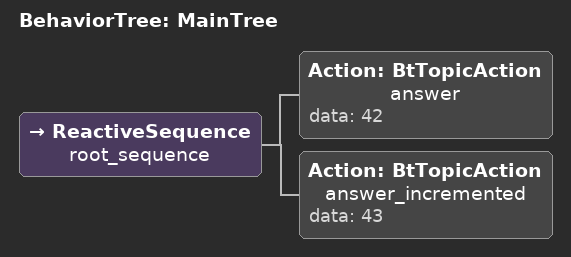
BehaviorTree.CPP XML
<root BTCPP_format="4" >
    <BehaviorTree ID="MainTree">
        <ReactiveSequence name="root_sequence">
            <Action ID="BtTopicAction" name="answer" data="42" />
            <Action ID="BtTopicAction" name="answer_incremented" data="43" />
        </ReactiveSequence>
    </BehaviorTree>
</root>
